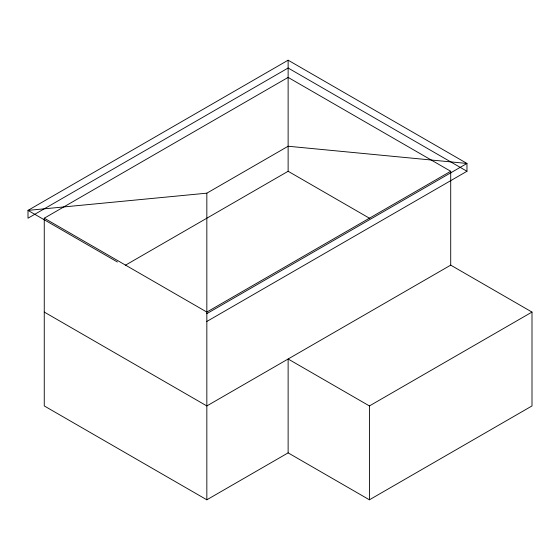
<?xml version="1.0" encoding="UTF-8"?>
<svg xmlns="http://www.w3.org/2000/svg" width="560" height="560" viewBox="0 0 560 560"><rect width="100%" height="100%" fill="white"/><g stroke="black" fill="none" stroke-linecap="round" stroke-linejoin="round"><path stroke-width="0.84" d="M288.127 60.2L28 210.385L28 218.204L288.127 68.019L466.97 171.269L466.97 163.45L288.127 60.2L288.127 171.276L125.293 265.286M450.709 265.139L532 312.074L532 405.937L369.418 499.8L288.127 452.872L206.836 499.8L44.261 405.937L44.261 218.204L288.127 77.406L450.709 171.269L450.709 265.139L206.836 405.937L44.261 312.074M117.418 262.01L28 210.385L206.836 193.172L288.127 146.244L466.97 163.45L206.836 313.635M450.709 171.269L206.836 312.067L44.261 218.204M206.836 321.454L466.97 171.269M288.127 452.872L288.127 359.002L369.418 405.937L532 312.074M288.127 171.276L369.796 218.421M369.418 405.937L369.418 499.8M206.836 193.172L206.836 499.8"/></g></svg>
